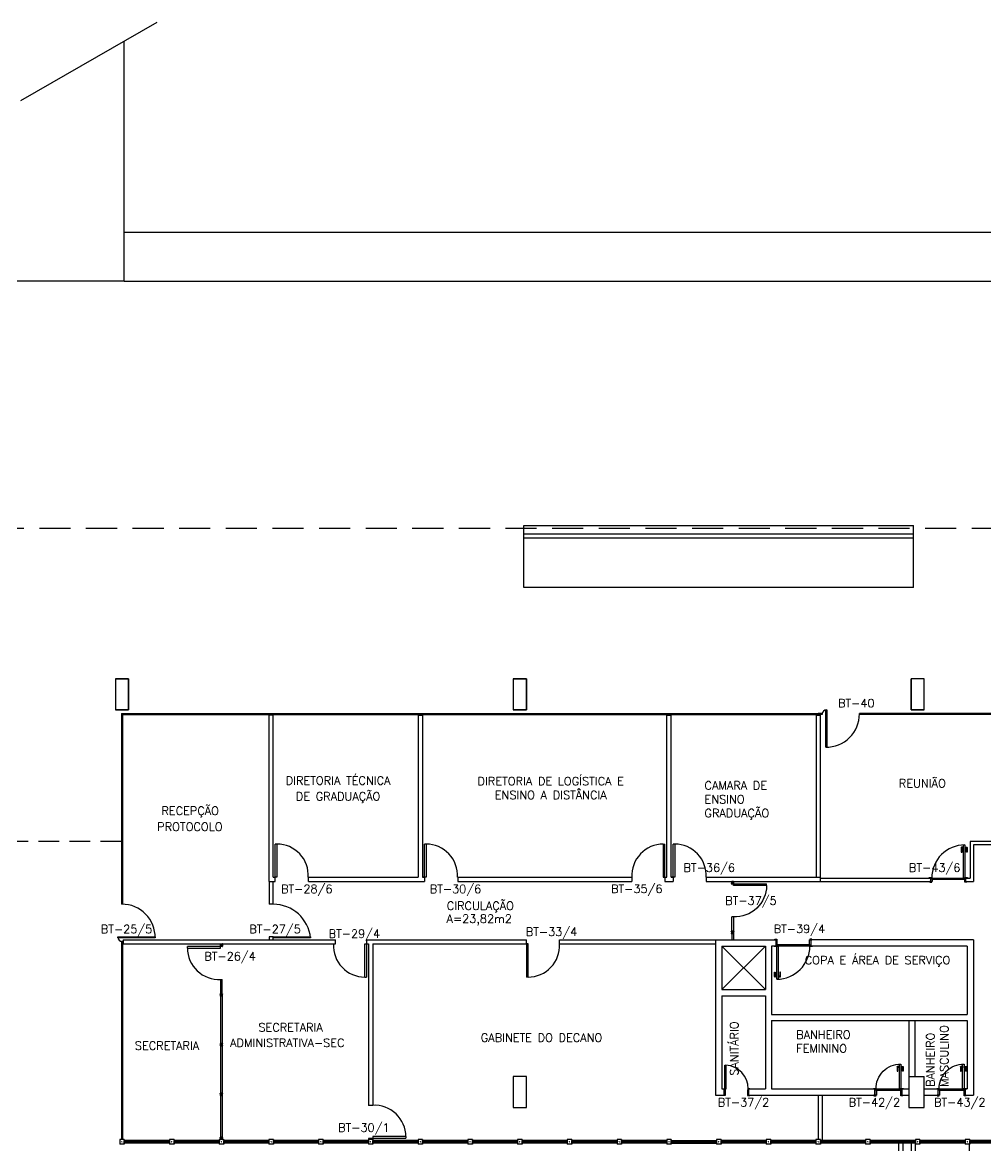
# Model space of a CAD drawing. Header units: millimetres. Extents: x 2324 to 2430, y 1100 to 1170.
# Drawn here: x 2366.13 to 2389.37, y 1142.65 to 1169.75 of the extents above; entities that cross this region are included whole.
import ezdxf
from ezdxf.enums import TextEntityAlignment as Align

# ---------------------------------------------------------------- set-up
doc = ezdxf.new("R2010")
doc.units = ezdxf.units.MM
doc.linetypes.add('DASHED', pattern=[0.75, 0.5, -0.25])
doc.linetypes.add('HIDDEN', pattern=[0.375, 0.25, -0.125])
for name, color, linetype in [('01', 1, 'Continuous'), ('ALVENARIA', 2, 'Continuous'), ('DIV', 2, 'Continuous'), ('ESQUADRIA', 1, 'Continuous'), ('MARCO', 3, 'Continuous'), ('MOBILIARIO', 1, 'Continuous'), ('MOBILIÁRIO', 1, 'Continuous'), ('PILAR', 2, 'Continuous'), ('PISO', 1, 'Continuous'), ('PORTA', 2, 'Continuous'), ('PROJ', 1, 'HIDDEN'), ('PROJECAO', 1, 'HIDDEN'), ('TEXTO', 2, 'Continuous'), ('TEXTO-ENDEREÇO', 2, 'Continuous'), ('ÁREA', 2, 'Continuous')]:
    doc.layers.add(name, color=color, linetype=linetype)
doc.styles.add('UNB-100', font='simplex.shx', dxfattribs={"height": 0.2})
doc.styles.add('UNB-100-1', font='simplex.shx', dxfattribs={"height": 0.4})

# ---------------------------------------------------------------- blocks, each defined once
blk = doc.blocks.new('ESQ')
for p, q in [((-0.004, 0), (0.004, 0)), ((0, 0.004), (0, -0.004)), ((0.055, 0.03), (0.055, -0.03)), ((0.055, 0.03), (1.145, 0.03)), ((0.055, 0.01), (1.145, 0.01)), ((1.145, 0.03), (1.145, -0.03)), ((1.204, 0), (1.196, 0)), ((1.2, 0.004), (1.2, -0.004)), ((0.055, -0.01), (1.145, -0.01)), ((0.055, -0.03), (1.145, -0.03))]:
    blk.add_line(p, q)
blk = doc.blocks.new('ESQMT')
for p, q in [((-0.055, 0.055), (-0.055, -0.055)), ((0.055, 0.055), (-0.055, 0.055)), ((0.055, 0.055), (0.055, -0.055)), ((0.055, -0.055), (-0.055, -0.055))]:
    blk.add_line(p, q)
blk = doc.blocks.new('P-P60-AL5')
at = {"color": 2}
for p, q in [((-0.03, 0.61), (-0.03, 0.503)), ((0.019, 0.62), (-0.02, 0.62)), ((-0.01, 0.503), (-0.01, 0.595)), ((-0.005, 0.6), (0.019, 0.6)), ((0.025, 0.632), (0.019, 0.632)), ((0.019, 0.632), (0.019, 0.589)), ((0.019, 0.589), (0.025, 0.589)), ((0.06, 0.632), (0.066, 0.632)), ((0.066, 0.589), (0.06, 0.589)), ((0.066, 0.632), (0.066, 0.589)), ((0.066, 0.62), (0.105, 0.62)), ((0.09, 0.6), (0.066, 0.6)), ((0.095, 0.503), (0.095, 0.595)), ((0.115, 0.61), (0.115, 0.503)), ((-0.03, 0.503), (-0.01, 0.503)), ((0.115, 0.503), (0.095, 0.503))]:
    blk.add_line(p, q, dxfattribs=at)
at = {"color": 3}
for p, q in [((0.025, 0.675), (0.025, 0.04)), ((0.06, 0.675), (0.025, 0.675)), ((0.06, 0.075), (0.06, 0.675)), ((0.015, 0.09), (-0.035, 0.09)), ((-0.035, 0.09), (-0.035, 0.075)), ((-0.035, 0.075), (0.06, 0.075)), ((0, -0.075), (0, 0.075)), ((0.015, 0.075), (0.015, 0.09)), ((0.025, 0.04), (0.035, 0.04)), ((0.035, 0.04), (0.035, -0.075)), ((0.625, 0.04), (0.615, 0.04)), ((0.615, 0.04), (0.615, -0.075)), ((0.625, 0.075), (0.685, 0.075)), ((0.66, 0.075), (0.625, 0.075)), ((0.625, 0.075), (0.625, 0.04)), ((0.685, 0.09), (0.635, 0.09)), ((0.635, 0.075), (0.635, 0.09)), ((0.65, -0.075), (0.65, 0.075)), ((0.685, 0.075), (0.685, 0.09)), ((0.035, -0.075), (-0.025, -0.075)), ((-0.025, -0.075), (-0.025, -0.09)), ((-0.025, -0.09), (0.025, -0.09)), ((0.025, -0.09), (0.025, -0.075)), ((0.615, -0.075), (0.675, -0.075)), ((0.625, -0.09), (0.625, -0.075)), ((0.675, -0.09), (0.625, -0.09)), ((0.675, -0.075), (0.675, -0.09))]:
    blk.add_line(p, q, dxfattribs=at)
at = {"color": 1}
for p, q in [((0.625, 0.075), (0.025, 0.075)), ((0.035, 0.04), (0.615, 0.04))]:
    blk.add_line(p, q, dxfattribs=at)
at = {"color": 2}
for centre, radius, start, end in [((-0.02, 0.61), 0.01, 90, 180), ((-0.005, 0.595), 0.005, 90, 180), ((0.09, 0.595), 0.005, 360, 90), ((0.105, 0.61), 0.01, 0, 90)]:
    blk.add_arc(centre, radius, start, end, dxfattribs=at)
at = {"color": 1}
blk.add_arc((0.036, 0.086), 0.589, 358.8904, 91.1096, dxfattribs=at)
blk = doc.blocks.new('PDDIV12')
at = {"color": 2}
for p, q in [((-0.07, 0.82), (-0.07, 0.02)), ((-0.07, 0.82), (-0.03, 0.82)), ((-0.03, 0.02), (-0.03, 0.82)), ((-1.2, 0), (-1.21, 0)), ((-1.2, 0.01), (-1.2, -0.01)), ((-1.19, 0), (-1.2, 0)), ((-1.175, 0.02), (-1.175, -0.02)), ((-0.825, 0.02), (-1.175, 0.02)), ((-0.825, 0.02), (-0.825, -0.02)), ((-0.07, 0.02), (-0.03, 0.02)), ((-0.01, 0), (0.01, 0)), ((0, -0.01), (0, 0.01)), ((-1.175, -0.02), (-0.825, -0.02))]:
    blk.add_line(p, q, dxfattribs=at)
at = {"color": 1}
blk.add_arc((-0.071, 0.065), 0.755, 89.8981, 183.4171, dxfattribs=at)
blk = doc.blocks.new('MONT')
for p, q in [((-0.03, 0.03), (-0.03, 0.02)), ((-0.02, 0.03), (-0.03, 0.03)), ((-0.03, 0.02), (-0.025, 0.02)), ((-0.025, -0.02), (-0.025, 0.02)), ((-0.02, 0.025), (-0.02, 0.03)), ((-0.02, 0.025), (0.02, 0.025)), ((0.02, 0.02), (-0.02, 0.02)), ((-0.02, 0.02), (-0.02, -0.02)), ((-0.004, 0), (0.004, 0)), ((0, 0.004), (0, -0.004)), ((0.02, 0.03), (0.02, 0.025)), ((0.02, 0.03), (0.03, 0.03)), ((0.02, -0.02), (0.02, 0.02)), ((0.025, 0.02), (0.025, -0.02)), ((0.025, 0.02), (0.03, 0.02)), ((0.03, 0.03), (0.03, 0.02)), ((-0.025, -0.02), (-0.03, -0.02)), ((-0.03, -0.02), (-0.03, -0.03)), ((-0.03, -0.03), (-0.02, -0.03)), ((-0.02, -0.02), (0.02, -0.02)), ((0.02, -0.025), (-0.02, -0.025)), ((-0.02, -0.03), (-0.02, -0.025)), ((0.02, -0.03), (0.02, -0.025)), ((0.03, -0.03), (0.02, -0.03)), ((0.025, -0.02), (0.03, -0.02)), ((0.03, -0.02), (0.03, -0.03))]:
    blk.add_line(p, q)
blk = doc.blocks.new('DIVI12')
for p, q in [((-0.004, 0), (0.004, 0)), ((0, 0.004), (0, -0.004)), ((0.025, 0.02), (0.025, -0.02)), ((0.025, 0.02), (1.175, 0.02)), ((1.175, 0.02), (1.175, -0.02)), ((1.204, 0), (1.196, 0)), ((1.2, 0.004), (1.2, -0.004)), ((0.025, -0.02), (1.175, -0.02))]:
    blk.add_line(p, q)

msp = doc.modelspace()

# ---------------------------------------------------------------- linework, layer by layer
for p, q in [((2382.935, 1142.737), (2382.927, 1142.737)), ((2382.931, 1142.733), (2382.931, 1142.741))]:
    msp.add_line(p, q)
at = {"layer": '01'}
for p, q in [((2388.781, 1149.836), (2388.781, 1149.729)), ((2388.83, 1149.846), (2388.791, 1149.846)), ((2388.801, 1149.729), (2388.801, 1149.821)), ((2388.806, 1149.826), (2388.83, 1149.826)), ((2388.83, 1149.859), (2388.83, 1149.816)), ((2388.836, 1149.859), (2388.83, 1149.859)), ((2388.83, 1149.816), (2388.836, 1149.816)), ((2388.836, 1149.902), (2388.871, 1149.902)), ((2388.871, 1149.859), (2388.877, 1149.859)), ((2388.877, 1149.816), (2388.871, 1149.816)), ((2388.877, 1149.859), (2388.877, 1149.816)), ((2388.877, 1149.846), (2388.916, 1149.846)), ((2388.901, 1149.826), (2388.877, 1149.826)), ((2388.906, 1149.729), (2388.906, 1149.821)), ((2388.926, 1149.836), (2388.926, 1149.729)), ((2388.781, 1149.729), (2388.801, 1149.729)), ((2388.926, 1149.729), (2388.906, 1149.729)), ((2388.071, 1149.102), (2388.871, 1149.102)), ((2388.861, 1149.067), (2388.081, 1149.067)), ((2385.131, 1147.462), (2384.331, 1147.462)), ((2384.341, 1147.497), (2385.121, 1147.497)), ((2384.276, 1146.727), (2384.276, 1146.834)), ((2384.276, 1146.834), (2384.296, 1146.834)), ((2384.296, 1146.834), (2384.296, 1146.742)), ((2384.421, 1146.834), (2384.401, 1146.834)), ((2384.401, 1146.834), (2384.401, 1146.742)), ((2384.421, 1146.727), (2384.421, 1146.834)), ((2384.325, 1146.717), (2384.286, 1146.717)), ((2384.301, 1146.737), (2384.325, 1146.737)), ((2384.325, 1146.705), (2384.325, 1146.747)), ((2384.325, 1146.747), (2384.331, 1146.747)), ((2384.331, 1146.705), (2384.325, 1146.705)), ((2384.366, 1146.662), (2384.331, 1146.662)), ((2384.372, 1146.747), (2384.366, 1146.747)), ((2384.366, 1146.705), (2384.372, 1146.705)), ((2384.372, 1146.705), (2384.372, 1146.747)), ((2384.396, 1146.737), (2384.372, 1146.737)), ((2384.372, 1146.717), (2384.411, 1146.717))]:
    msp.add_line(p, q, dxfattribs=at)
for centre, radius, start, end in [((2385.526, 1153.062), 0.8, 268.9256, 0), ((2388.871, 1149.102), 0.8, 90, 180), ((2388.791, 1149.836), 0.01, 90, 180), ((2388.806, 1149.821), 0.005, 90, 180), ((2388.901, 1149.821), 0.005, 360, 90), ((2388.916, 1149.836), 0.01, 0, 90), ((2384.331, 1147.462), 0.8, 270, 0), ((2384.286, 1146.727), 0.01, 180, 270), ((2384.301, 1146.742), 0.005, 180, 270), ((2384.396, 1146.742), 0.005, 270, 0), ((2384.411, 1146.727), 0.01, 270, 360)]:
    msp.add_arc(centre, radius, start, end, dxfattribs=at)
at = {"layer": 'ALVENARIA', "linetype": 'Continuous'}
for p, q in [((2372.081, 1149.022), (2372.081, 1153.037)), ((2372.181, 1153.037), (2372.081, 1153.037)), ((2372.181, 1149.122), (2372.181, 1153.037)), ((2375.681, 1153.037), (2375.681, 1149.122)), ((2375.681, 1153.037), (2375.781, 1153.037)), ((2375.781, 1153.037), (2375.781, 1149.122)), ((2381.681, 1149.122), (2381.681, 1153.037)), ((2381.681, 1153.037), (2381.781, 1153.037)), ((2381.781, 1149.122), (2381.781, 1153.037)), ((2385.281, 1153.037), (2385.381, 1153.037)), ((2385.281, 1153.037), (2385.281, 1149.122)), ((2385.381, 1153.037), (2385.381, 1149.022)), ((2388.836, 1149.102), (2388.836, 1149.902)), ((2388.871, 1149.902), (2388.871, 1149.067)), ((2390.981, 1149.984), (2388.996, 1149.984)), ((2388.996, 1149.984), (2388.996, 1149.102)), ((2391.061, 1149.904), (2389.076, 1149.904)), ((2389.076, 1149.904), (2389.076, 1149.022)), ((2372.081, 1149.022), (2372.231, 1149.022)), ((2372.081, 1149.022), (2372.081, 1148.472)), ((2372.181, 1149.122), (2372.231, 1149.122)), ((2372.181, 1148.472), (2372.181, 1149.022)), ((2372.231, 1149.022), (2372.231, 1149.122)), ((2373.031, 1149.022), (2373.031, 1149.122)), ((2373.031, 1149.122), (2375.681, 1149.122)), ((2373.031, 1149.022), (2375.831, 1149.022)), ((2375.781, 1149.122), (2375.831, 1149.122)), ((2375.831, 1149.122), (2375.781, 1149.122)), ((2375.831, 1149.122), (2375.831, 1149.022)), ((2376.631, 1149.122), (2380.831, 1149.122)), ((2376.631, 1149.122), (2376.631, 1149.022)), ((2376.631, 1149.022), (2380.831, 1149.022)), ((2380.831, 1149.122), (2380.831, 1149.022)), ((2381.631, 1149.122), (2381.631, 1149.022)), ((2381.631, 1149.122), (2381.681, 1149.122)), ((2381.631, 1149.022), (2381.831, 1149.022)), ((2381.781, 1149.122), (2381.831, 1149.122)), ((2381.831, 1149.122), (2381.781, 1149.122)), ((2381.831, 1149.122), (2381.831, 1149.022)), ((2382.631, 1149.122), (2382.631, 1149.022)), ((2382.631, 1149.122), (2385.381, 1149.122)), ((2382.631, 1149.022), (2385.381, 1149.022)), ((2385.381, 1149.102), (2388.046, 1149.102)), ((2385.381, 1149.022), (2388.046, 1149.022)), ((2388.011, 1149.117), (2388.061, 1149.117)), ((2388.011, 1149.102), (2388.011, 1149.117)), ((2388.071, 1149.102), (2388.011, 1149.102)), ((2388.021, 1149.022), (2388.021, 1149.007)), ((2388.081, 1149.022), (2388.021, 1149.022)), ((2388.021, 1149.007), (2388.071, 1149.007)), ((2388.036, 1149.102), (2388.071, 1149.102)), ((2388.046, 1149.022), (2388.046, 1149.102)), ((2388.061, 1149.102), (2388.061, 1149.117)), ((2388.071, 1149.102), (2388.071, 1149.067)), ((2388.071, 1149.067), (2388.081, 1149.067)), ((2388.071, 1149.007), (2388.071, 1149.022)), ((2388.081, 1149.067), (2388.081, 1149.022)), ((2388.931, 1149.102), (2388.836, 1149.102)), ((2388.861, 1149.067), (2388.861, 1149.022)), ((2388.871, 1149.067), (2388.861, 1149.067)), ((2388.861, 1149.022), (2388.921, 1149.022)), ((2388.871, 1149.007), (2388.871, 1149.022)), ((2388.921, 1149.007), (2388.871, 1149.007)), ((2388.881, 1149.102), (2388.881, 1149.117)), ((2388.881, 1149.117), (2388.931, 1149.117)), ((2388.896, 1149.102), (2388.996, 1149.102)), ((2388.896, 1149.022), (2388.896, 1149.102)), ((2388.896, 1149.022), (2389.076, 1149.022)), ((2388.921, 1149.022), (2388.921, 1149.007)), ((2388.931, 1149.117), (2388.931, 1149.102)), ((2372.181, 1148.472), (2372.081, 1148.472)), ((2372.081, 1147.687), (2372.081, 1147.612)), ((2372.181, 1147.687), (2372.081, 1147.687)), ((2372.181, 1147.612), (2372.181, 1147.687)), ((2368.556, 1147.612), (2368.556, 1147.512)), ((2368.556, 1147.612), (2373.686, 1147.612)), ((2368.556, 1147.512), (2373.686, 1147.512)), ((2373.686, 1147.512), (2373.686, 1147.612)), ((2374.431, 1147.612), (2378.291, 1147.612)), ((2374.431, 1147.612), (2374.431, 1147.512)), ((2374.431, 1147.512), (2374.481, 1147.512)), ((2374.481, 1147.512), (2374.481, 1143.617)), ((2374.581, 1147.512), (2374.581, 1143.617)), ((2374.581, 1147.512), (2378.291, 1147.512)), ((2378.291, 1147.512), (2378.291, 1147.612)), ((2379.091, 1147.512), (2379.091, 1147.612)), ((2379.091, 1147.612), (2382.856, 1147.612)), ((2379.091, 1147.512), (2382.856, 1147.512)), ((2382.856, 1147.612), (2382.856, 1143.862)), ((2382.856, 1147.612), (2384.306, 1147.612)), ((2383.006, 1147.462), (2383.006, 1146.412)), ((2383.006, 1147.462), (2384.056, 1147.462)), ((2384.056, 1147.462), (2384.056, 1146.412)), ((2384.206, 1147.462), (2384.206, 1145.812)), ((2384.306, 1147.462), (2384.206, 1147.462)), ((2389.076, 1147.612), (2385.156, 1147.612)), ((2388.926, 1147.462), (2385.156, 1147.462)), ((2388.926, 1147.462), (2388.926, 1145.812)), ((2389.076, 1147.612), (2389.076, 1143.862)), ((2383.006, 1146.412), (2384.056, 1146.412)), ((2383.006, 1146.262), (2383.006, 1144.012)), ((2383.006, 1146.262), (2384.056, 1146.262)), ((2384.056, 1146.262), (2384.056, 1144.012)), ((2384.206, 1145.812), (2388.926, 1145.812)), ((2384.206, 1145.662), (2388.926, 1145.662)), ((2384.206, 1145.662), (2384.206, 1144.012)), ((2387.516, 1145.662), (2387.516, 1143.842)), ((2387.666, 1145.662), (2387.666, 1144.312)), ((2388.926, 1145.662), (2388.926, 1144.012)), ((2387.516, 1144.312), (2387.891, 1144.312)), ((2387.516, 1144.312), (2387.516, 1143.562)), ((2387.891, 1143.562), (2387.891, 1144.312)), ((2382.856, 1143.862), (2383.055, 1143.862)), ((2383.006, 1144.012), (2383.055, 1144.012)), ((2383.055, 1144.012), (2383.055, 1143.862)), ((2383.657, 1144.012), (2384.056, 1144.012)), ((2383.657, 1143.862), (2383.657, 1144.012)), ((2383.657, 1143.862), (2384.206, 1143.862)), ((2384.181, 1143.862), (2386.701, 1143.862)), ((2384.206, 1144.012), (2386.701, 1144.012)), ((2385.336, 1142.792), (2385.336, 1143.862)), ((2385.436, 1142.792), (2385.436, 1143.862)), ((2386.701, 1144.012), (2386.701, 1143.862)), ((2387.351, 1144.012), (2387.516, 1144.012)), ((2387.351, 1144.012), (2387.351, 1143.862)), ((2387.351, 1143.862), (2387.516, 1143.862)), ((2387.891, 1144.012), (2388.226, 1144.012)), ((2387.891, 1143.862), (2388.226, 1143.862)), ((2388.226, 1143.862), (2388.226, 1144.012)), ((2388.876, 1144.012), (2388.926, 1144.012)), ((2388.876, 1144.012), (2388.876, 1143.862)), ((2388.876, 1143.862), (2389.076, 1143.862)), ((2374.581, 1143.617), (2374.481, 1143.617)), ((2387.516, 1143.562), (2387.836, 1143.562)), ((2387.571, 1143.562), (2387.891, 1143.562)), ((2374.581, 1142.817), (2374.481, 1142.817)), ((2374.481, 1142.817), (2374.481, 1142.792)), ((2374.581, 1142.817), (2374.581, 1142.792))]:
    msp.add_line(p, q, dxfattribs=at)
msp.add_lwpolyline([(2373.081, 1147.687), (2373.081, 1147.657), (2372.181, 1147.657), (2372.181, 1147.687)], close=True, dxfattribs=at)
at = {"layer": 'DIV', "linetype": 'Continuous'}
for p, q in [((2372.271, 1149.922), (2372.231, 1149.922)), ((2372.231, 1149.122), (2372.231, 1149.922)), ((2372.271, 1149.922), (2372.271, 1149.122)), ((2375.831, 1149.122), (2375.831, 1149.922)), ((2375.871, 1149.922), (2375.831, 1149.922)), ((2375.871, 1149.922), (2375.871, 1149.122)), ((2381.591, 1149.922), (2381.591, 1149.122)), ((2381.591, 1149.922), (2381.631, 1149.922)), ((2381.631, 1149.122), (2381.631, 1149.922)), ((2381.831, 1149.122), (2381.831, 1149.922)), ((2381.871, 1149.922), (2381.831, 1149.922)), ((2381.871, 1149.922), (2381.871, 1149.122)), ((2372.271, 1149.122), (2372.231, 1149.122)), ((2375.871, 1149.122), (2375.831, 1149.122)), ((2381.591, 1149.122), (2381.631, 1149.122)), ((2381.871, 1149.122), (2381.831, 1149.122)), ((2383.244, 1147.767), (2383.244, 1147.612)), ((2383.284, 1147.767), (2383.284, 1147.612)), ((2374.391, 1146.712), (2374.391, 1147.512)), ((2374.391, 1147.512), (2374.431, 1147.512)), ((2374.431, 1147.512), (2374.431, 1146.712)), ((2378.291, 1147.512), (2378.291, 1146.712)), ((2378.331, 1147.512), (2378.291, 1147.512)), ((2378.331, 1146.712), (2378.331, 1147.512)), ((2374.391, 1146.712), (2374.431, 1146.712)), ((2378.331, 1146.712), (2378.291, 1146.712)), ((2370.91, 1143.857), (2370.95, 1143.857)), ((2370.91, 1143.857), (2370.91, 1142.852)), ((2370.926, 1143.882), (2370.934, 1143.882)), ((2370.93, 1143.886), (2370.93, 1143.878)), ((2370.95, 1143.857), (2370.95, 1142.852)), ((2370.91, 1142.797), (2370.95, 1142.797)), ((2370.926, 1142.822), (2370.934, 1142.822)), ((2370.93, 1142.826), (2370.93, 1142.818)), ((2374.581, 1142.862), (2374.581, 1142.822)), ((2375.381, 1142.862), (2374.581, 1142.862)), ((2374.581, 1142.822), (2375.381, 1142.822)), ((2375.381, 1142.862), (2375.381, 1142.822))]:
    msp.add_line(p, q, dxfattribs=at)
at = {"layer": 'DIV'}
for p, q in [((2384.331, 1146.662), (2384.331, 1147.497)), ((2384.366, 1147.462), (2384.366, 1146.662))]:
    msp.add_line(p, q, dxfattribs=at)
at = {"layer": 'DIV', "linetype": 'Continuous'}
for centre, start, end in [((2372.272, 1149.167), 356.5829, 90.1019), ((2375.872, 1149.167), 356.5829, 90.1019), ((2381.59, 1149.167), 89.8981, 183.4171), ((2381.872, 1149.167), 87.0877, 90.1019), ((2381.872, 1149.167), 356.5829, 90.1019), ((2374.39, 1147.467), 176.5829, 270.1019), ((2378.332, 1147.467), 269.8981, 3.4171), ((2374.626, 1142.863), 359.8981, 93.4171)]:
    msp.add_arc(centre, 0.755, start, end, dxfattribs=at)
at = {"layer": 'MARCO'}
for p, q in [((2384.271, 1147.462), (2384.366, 1147.462)), ((2384.271, 1147.447), (2384.271, 1147.462)), ((2384.321, 1147.447), (2384.271, 1147.447)), ((2384.281, 1147.612), (2384.281, 1147.627)), ((2384.281, 1147.627), (2384.331, 1147.627)), ((2384.341, 1147.612), (2384.281, 1147.612)), ((2384.306, 1147.612), (2384.306, 1147.462)), ((2384.321, 1147.462), (2384.321, 1147.447)), ((2384.331, 1147.627), (2384.331, 1147.612)), ((2384.331, 1147.497), (2384.341, 1147.497)), ((2384.341, 1147.497), (2384.341, 1147.612)), ((2385.121, 1147.612), (2385.181, 1147.612)), ((2385.121, 1147.497), (2385.121, 1147.612)), ((2385.131, 1147.497), (2385.121, 1147.497)), ((2385.181, 1147.627), (2385.131, 1147.627)), ((2385.131, 1147.627), (2385.131, 1147.612)), ((2385.131, 1147.462), (2385.131, 1147.497)), ((2385.131, 1147.462), (2385.191, 1147.462)), ((2385.166, 1147.462), (2385.131, 1147.462)), ((2385.141, 1147.462), (2385.141, 1147.447)), ((2385.191, 1147.447), (2385.141, 1147.447)), ((2385.156, 1147.612), (2385.156, 1147.462)), ((2385.181, 1147.612), (2385.181, 1147.627)), ((2385.191, 1147.462), (2385.191, 1147.447))]:
    msp.add_line(p, q, dxfattribs=at)
at = {"layer": 'MARCO', "linetype": 'Continuous'}
for p, q in [((2384.306, 1147.612), (2384.306, 1147.462)), ((2385.156, 1147.612), (2385.156, 1147.462))]:
    msp.add_line(p, q, dxfattribs=at)
at = {"layer": 'MOBILIARIO', "linetype": 'Continuous'}
for p, q in [((2385.427, 1153.077), (2385.331, 1153.077)), ((2386.326, 1153.047), (2386.326, 1153.077)), ((2391.409, 1153.077), (2386.326, 1153.077)), ((2385.427, 1153.047), (2385.331, 1153.047)), ((2391.409, 1153.047), (2386.326, 1153.047))]:
    msp.add_line(p, q, dxfattribs=at)
msp.add_lwpolyline([(2385.427, 1153.077), (2385.427, 1153.047)], dxfattribs=at)
msp.add_lwpolyline([(2385.541, 1152.262), (2385.511, 1152.262), (2385.511, 1153.162), (2385.541, 1153.162)], close=True, dxfattribs=at)
msp.add_circle((2385.526, 1153.062), 0.00876, dxfattribs=at)
msp.add_arc((2385.526, 1153.062), 0.1, 90, 180, dxfattribs=at)
at = {"layer": 'MOBILIÁRIO', "linetype": 'Continuous'}
for p, q in [((2368.516, 1153.077), (2368.516, 1148.472)), ((2368.516, 1153.077), (2381.911, 1153.077)), ((2368.546, 1153.077), (2368.546, 1148.472)), ((2368.546, 1153.047), (2368.546, 1153.077)), ((2369.731, 1153.047), (2369.731, 1153.077)), ((2370.931, 1153.047), (2370.931, 1153.077)), ((2372.131, 1153.047), (2372.131, 1153.077)), ((2373.331, 1153.047), (2373.331, 1153.077)), ((2374.531, 1153.047), (2374.531, 1153.077)), ((2375.731, 1153.047), (2375.731, 1153.077)), ((2376.931, 1153.047), (2376.931, 1153.077)), ((2378.131, 1153.047), (2378.131, 1153.077)), ((2379.331, 1153.047), (2379.331, 1153.077)), ((2380.531, 1153.047), (2380.531, 1153.077)), ((2381.731, 1153.047), (2381.731, 1153.077)), ((2381.911, 1153.077), (2385.331, 1153.077)), ((2382.931, 1153.047), (2382.931, 1153.077)), ((2385.331, 1153.047), (2385.331, 1153.077)), ((2368.546, 1153.047), (2381.911, 1153.047)), ((2381.911, 1153.047), (2385.331, 1153.047)), ((2368.546, 1152.372), (2368.516, 1152.372)), ((2368.546, 1151.172), (2368.516, 1151.172)), ((2368.546, 1149.972), (2368.516, 1149.972)), ((2368.546, 1148.772), (2368.516, 1148.772)), ((2368.546, 1148.472), (2368.516, 1148.472)), ((2368.546, 1147.572), (2368.516, 1147.572)), ((2368.516, 1147.572), (2368.516, 1142.792)), ((2368.546, 1147.572), (2368.516, 1147.572)), ((2368.546, 1147.572), (2368.546, 1142.792)), ((2368.546, 1146.372), (2368.516, 1146.372)), ((2368.546, 1145.172), (2368.516, 1145.172))]:
    msp.add_line(p, q, dxfattribs=at)
msp.add_lwpolyline([(2369.331, 1147.687), (2369.331, 1147.657), (2368.431, 1147.657), (2368.431, 1147.687)], close=True, dxfattribs=at)
msp.add_circle((2368.531, 1147.672), 0.00876, dxfattribs=at)
for centre, radius, start, end in [((2368.531, 1147.672), 0.8, 358.9256, 90), ((2372.175, 1147.561), 0.911, 6.0578, 89.6081), ((2368.531, 1147.672), 0.1, 180, 270)]:
    msp.add_arc(centre, radius, start, end, dxfattribs=at)
at = {"layer": 'PILAR'}
for p, q in [((2377.971, 1144.312), (2377.971, 1143.562)), ((2378.291, 1144.312), (2377.971, 1144.312)), ((2378.291, 1144.312), (2377.971, 1144.312)), ((2377.971, 1144.312), (2377.971, 1143.562)), ((2378.291, 1143.562), (2378.291, 1144.312)), ((2378.291, 1143.562), (2378.291, 1144.312)), ((2377.971, 1143.562), (2378.291, 1143.562)), ((2377.971, 1143.562), (2378.291, 1143.562))]:
    msp.add_line(p, q, dxfattribs=at)
for points in [[(2368.371, 1153.162), (2368.691, 1153.162), (2368.371, 1153.162), (2368.691, 1153.162), (2368.691, 1153.912), (2368.691, 1153.162), (2368.691, 1153.912), (2368.371, 1153.912), (2368.691, 1153.912), (2368.371, 1153.912)], [(2377.971, 1153.162), (2378.291, 1153.162), (2377.971, 1153.162), (2378.291, 1153.162), (2378.291, 1153.912), (2378.291, 1153.162), (2378.291, 1153.912), (2377.971, 1153.912), (2378.291, 1153.912), (2377.971, 1153.912)], [(2387.571, 1153.162), (2387.891, 1153.162), (2387.891, 1153.912), (2387.571, 1153.912)]]:
    msp.add_lwpolyline(points, close=True, dxfattribs=at)
msp.add_lwpolyline([(2387.891, 1153.162), (2387.571, 1153.162), (2387.571, 1153.162), (2387.571, 1153.912)], dxfattribs=at)
at = {"layer": 'PISO'}
for p, q in [((2369.371, 1169.752), (2366.08, 1167.86)), ((2368.581, 1163.512), (2368.581, 1169.298)), ((2368.581, 1164.687), (2418.956, 1164.687)), ((2368.581, 1163.512), (2363.831, 1163.512)), ((2368.581, 1163.512), (2418.956, 1163.512)), ((2383.006, 1146.412), (2384.056, 1147.462)), ((2383.006, 1147.462), (2384.056, 1146.412))]:
    msp.add_line(p, q, dxfattribs=at)
at = {"layer": 'PISO', "linetype": 'Continuous'}
for p, q in [((2378.231, 1157.612), (2387.631, 1157.612)), ((2378.231, 1156.112), (2378.231, 1157.612)), ((2378.231, 1157.412), (2387.631, 1157.412)), ((2387.631, 1156.112), (2387.631, 1157.612)), ((2378.231, 1157.312), (2387.631, 1157.312)), ((2387.631, 1156.112), (2378.231, 1156.112)), ((2387.271, 1142.707), (2387.271, 1122.337)), ((2387.371, 1142.707), (2387.371, 1126.337)), ((2387.571, 1142.707), (2387.571, 1126.337)), ((2387.671, 1142.707), (2387.671, 1126.337)), ((2388.981, 1138.537), (2388.981, 1142.682))]:
    msp.add_line(p, q, dxfattribs=at)
at = {"layer": 'PORTA'}
for p, q in [((2383.076, 1144.587), (2383.106, 1144.587)), ((2383.076, 1144.017), (2383.076, 1144.587)), ((2383.106, 1144.017), (2383.106, 1144.587)), ((2383.031, 1144.017), (2383.071, 1144.017)), ((2383.031, 1144.012), (2383.031, 1144.017)), ((2383.031, 1143.857), (2383.031, 1143.862)), ((2383.086, 1143.857), (2383.031, 1143.857)), ((2383.071, 1144.017), (2383.071, 1143.992)), ((2383.071, 1143.992), (2383.086, 1143.992)), ((2383.076, 1144.017), (2383.106, 1144.017)), ((2383.086, 1143.992), (2383.086, 1143.857)), ((2383.64, 1143.992), (2383.625, 1143.992)), ((2383.625, 1143.992), (2383.625, 1143.857)), ((2383.625, 1143.857), (2383.68, 1143.857)), ((2383.68, 1144.017), (2383.64, 1144.017)), ((2383.64, 1144.017), (2383.64, 1143.992)), ((2383.68, 1144.012), (2383.68, 1144.017)), ((2383.68, 1143.857), (2383.68, 1143.862))]:
    msp.add_line(p, q, dxfattribs=at)
msp.add_arc((2383.071, 1144.018), 0.569, 359.8259, 86.4757, dxfattribs=at)
at = {"layer": 'PROJ', "linetype": 'HIDDEN', "ltscale": 3}
msp.add_lwpolyline([(2337.287, 1157.548), (2399.787, 1157.548), (2399.787, 1155.755), (2409.337, 1155.755), (2409.337, 1142.055), (2397.497, 1142.055), (2397.497, 1126.505), (2409.337, 1126.505), (2409.337, 1112.755), (2399.787, 1112.755), (2399.787, 1111.013), (2368.697, 1111.013), (2368.697, 1109.655), (2349.177, 1109.655)], dxfattribs=at)
at = {"layer": 'PROJECAO', "linetype": 'DASHED'}
msp.add_line((2368.516, 1149.987), (2360.181, 1149.987), dxfattribs=at)

# ---------------------------------------------------------------- block references
at = {"layer": 'ALVENARIA', "xscale": -1}
for p in [(2387.351, 1143.937), (2388.876, 1143.937)]:
    msp.add_blockref('P-P60-AL5', p, dxfattribs=at)
at = {"layer": 'DIV', "linetype": 'Continuous', "xscale": -1}
for name, p, rotation in [('MONT', (2383.264, 1148.992), 90), ('PDDIV12', (2383.264, 1148.992), 270), ('MONT', (2383.264, 1147.792), 90), ('MONT', (2370.93, 1146.282), 90), ('DIVI12', (2370.93, 1146.282), 90), ('DIVI12', (2370.93, 1145.082), 90), ('MONT', (2370.93, 1143.882), 90), ('MONT', (2370.93, 1142.822), 90)]:
    msp.add_blockref(name, p, dxfattribs=dict(at, rotation=rotation))
at = {"layer": 'DIV', "linetype": 'Continuous'}
for name, rotation in [('PDDIV12', 90), ('MONT', 180)]:
    msp.add_blockref(name, (2370.93, 1147.482), dxfattribs=dict(at, rotation=rotation))
at = {"layer": 'DIV', "linetype": 'Continuous', "xscale": -1}
msp.add_blockref('MONT', (2370.93, 1145.082), dxfattribs=at)
at = {"layer": 'ESQUADRIA', "linetype": 'Continuous'}
for p in [(2368.531, 1142.737), (2369.731, 1142.737), (2370.931, 1142.737), (2372.131, 1142.737), (2373.331, 1142.737), (2374.531, 1142.737), (2375.731, 1142.737), (2376.931, 1142.737), (2378.131, 1142.737), (2379.331, 1142.737), (2380.531, 1142.737), (2381.731, 1142.737), (2382.931, 1142.737), (2384.131, 1142.737), (2385.331, 1142.737), (2386.531, 1142.737), (2387.731, 1142.737), (2388.931, 1142.737)]:
    msp.add_blockref('ESQMT', p, dxfattribs=at)
at = {"layer": 'ESQUADRIA', "linetype": 'Continuous', "rotation": 180}
for p in [(2369.731, 1142.737), (2370.931, 1142.737), (2372.131, 1142.737), (2373.331, 1142.737), (2374.531, 1142.737), (2375.731, 1142.737), (2376.931, 1142.737), (2378.131, 1142.737), (2379.331, 1142.737), (2380.531, 1142.737), (2381.731, 1142.737), (2384.131, 1142.737), (2385.331, 1142.737), (2386.531, 1142.737), (2387.731, 1142.737), (2388.931, 1142.737), (2390.131, 1142.737)]:
    msp.add_blockref('ESQ', p, dxfattribs=at)
at = {"layer": 'ESQUADRIA', "linetype": 'Continuous', "xscale": -1, "rotation": 180}
msp.add_blockref('ESQ', (2381.731, 1142.737), dxfattribs=at)

# ---------------------------------------------------------------- texts
at = {"layer": 'ALVENARIA', "linetype": 'Continuous', "char_height": 0.2, "style": 'UNB-100'}
for s, insert, width, attachment_point in [('{\\C2;DIRETORIA DE LOGÍSTICA E ENSINO A DISTÂNCIA}', (2378.877, 1151.274), 3.88328, 5), ('{\\C2;CAMARA DE ENSINO GRADUAÇÃO}', (2382.588, 1151.437), 1.81806, 1)]:
    msp.add_mtext(s, dxfattribs=dict(at, insert=insert, width=width, attachment_point=attachment_point))
at = {"layer": 'TEXTO', "linetype": 'Continuous', "style": 'UNB-100'}
for s, p in [('DIRETORIA TÉCNICA', (2372.481, 1151.356)), ('DE GRADUAÇÃO', (2372.726, 1150.974)), ('RECEPÇÃO', (2369.483, 1150.626)), ('PROTOCOLO', (2369.381, 1150.241)), ('CIRCULAÇÃO', (2376.369, 1148.334)), ('SECRETARIA', (2371.824, 1145.398)), ('ADMINISTRATIVA-SEC ', (2371.14, 1145.026)), ('GABINETE DO DECANO', (2377.189, 1145.15)), ('SECRETARIA', (2368.842, 1144.957))]:
    msp.add_text(s, height=0.2, dxfattribs=at).set_placement(p)
at = {"layer": 'TEXTO', "linetype": 'Continuous', "char_height": 0.2, "attachment_point": 1, "style": 'UNB-100'}
for s, insert, width in [('{\\C2;REUNIÃO}', (2387.278, 1151.489), 1.81806), ('{\\C2;COPA E ÁREA DE SERVIÇO}', (2385.006, 1147.221), 3.31845), ('{\\C2;BANHEIRO FEMININO}', (2384.801, 1145.423), 1.69306)]:
    msp.add_mtext(s, dxfattribs=dict(at, insert=insert, width=width))
at = {"layer": 'TEXTO', "linetype": 'Continuous', "char_height": 0.2, "attachment_point": 1, "rotation": 90, "style": 'UNB-100'}
for s, insert, width in [('{\\C2;SANITÁRIO}', (2383.205, 1144.332), 1.81806), ('{\\C2;BANHEIRO MASCULINO}', (2387.939, 1144.061), 0.69513)]:
    msp.add_mtext(s, dxfattribs=dict(at, insert=insert, width=width))
at = {"layer": 'TEXTO-ENDEREÇO', "style": 'UNB-100-1'}
for s, p in [('BT-40', (2386.25, 1153.223)), ('BT-36/6', (2382.702, 1149.253)), ('BT-43/6', (2388.141, 1149.253)), ('BT-28/6', (2372.989, 1148.74)), ('BT-30/6', (2376.578, 1148.74)), ('BT-35/6', (2380.953, 1148.742)), ('BT-37/5', (2383.708, 1148.457)), ('BT-25/5', (2368.641, 1147.77)), ('BT-27/5', (2372.224, 1147.77)), ('BT-33/4', (2378.895, 1147.706)), ('BT-39/4', (2384.877, 1147.777)), ('BT-29/4', (2374.138, 1147.659)), ('BT-26/4', (2371.138, 1147.115)), ('BT-37/2', (2383.528, 1143.591)), ('BT-42/2', (2386.686, 1143.591)), ('BT-43/2', (2388.746, 1143.591)), ('BT-30/1', (2374.367, 1142.98))]:
    msp.add_text(s, height=0.2, dxfattribs=at).set_placement(p, align=Align.CENTER)
at = {"layer": 'ÁREA', "linetype": 'Continuous', "style": 'UNB-100'}
msp.add_text('A=23,82m2', height=0.2, dxfattribs=at).set_placement((2376.362, 1148.021))

doc.saveas('drawing.dxf')
